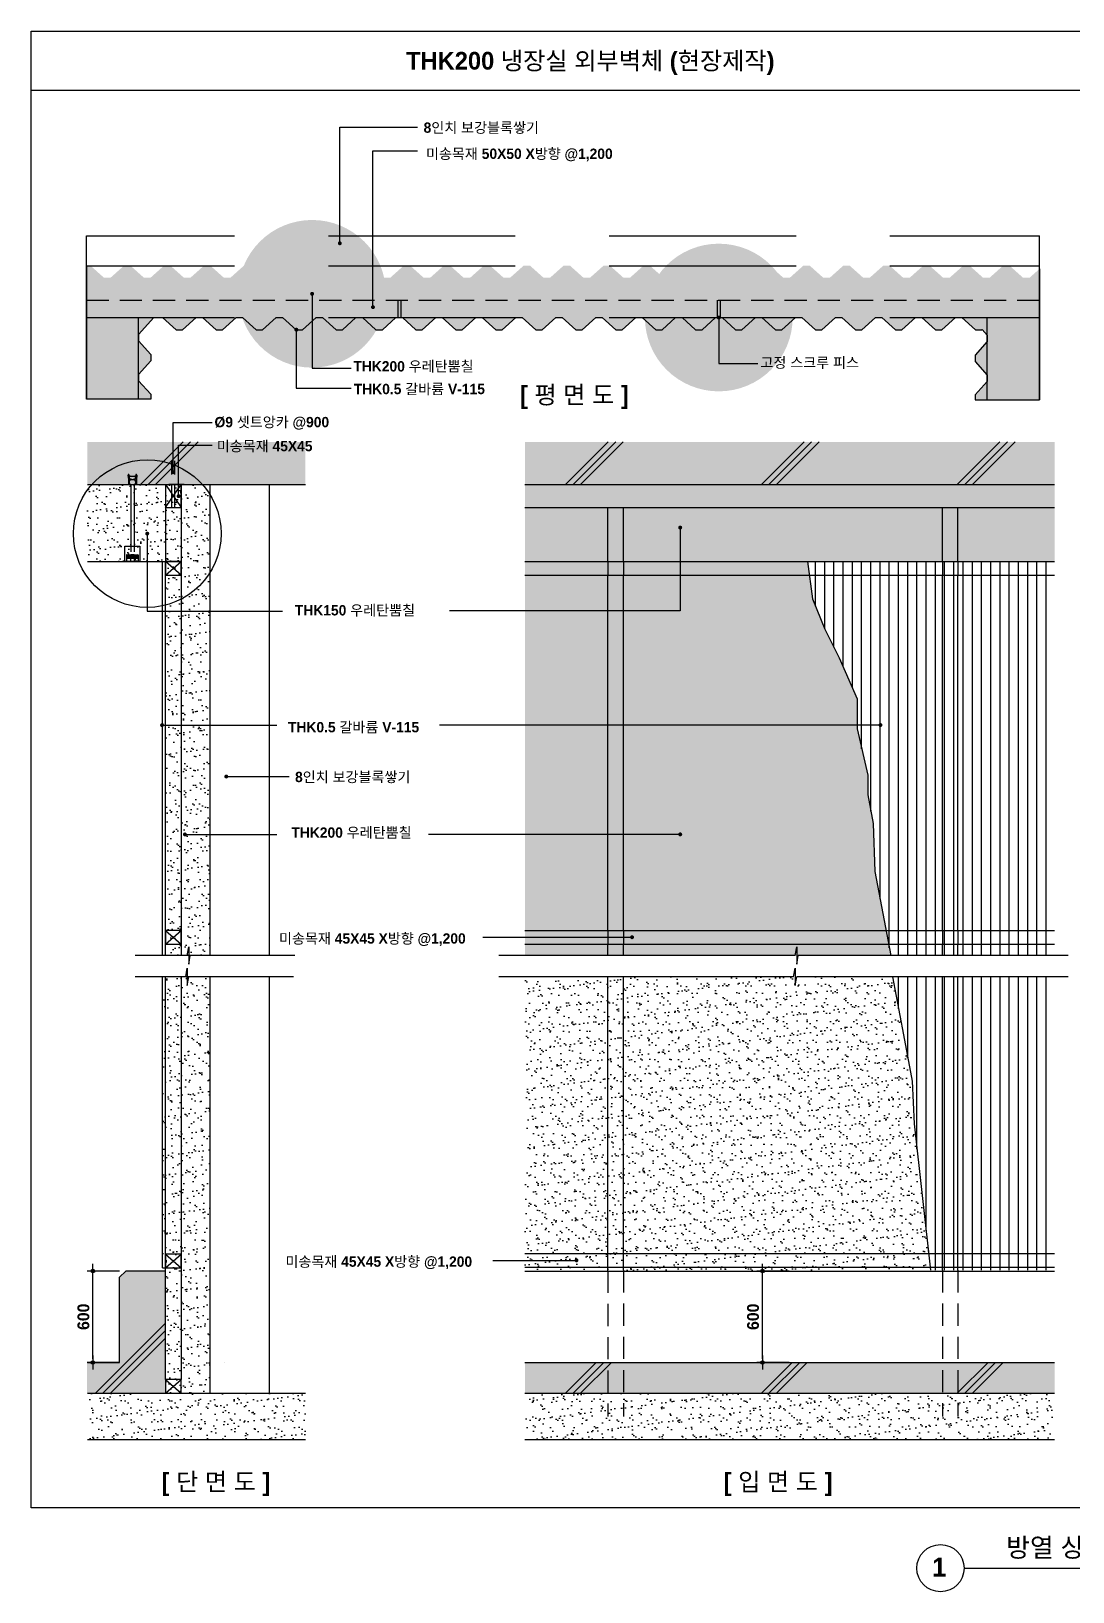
# Model space of a CAD drawing. Extents: x 0 to 33270, y 0 to 5940.
# Drawn here: x 25400 to 28925, y 266 to 5550 of the extents above; entities that cross this region are included whole.
import ezdxf
from ezdxf.enums import TextEntityAlignment as Align

# ---------------------------------------------------------------- set-up
doc = ezdxf.new("R2010")
doc.units = 0
doc.header["$LTSCALE"] = 300
doc.header["$MEASUREMENT"] = 0
doc.header["$PDSIZE"] = -2
doc.linetypes.add('HIDDEN', pattern=[0.375, 0.25, -0.125])
doc.linetypes.add('JIS_02_0.7', pattern=[1.35, 0.75, -0.6])
doc.layers.get('0').update_dxf_attribs({"linetype": 'CONTINUOUS'})
doc.layers.get('Defpoints').update_dxf_attribs({"color": 143, "linetype": 'CONTINUOUS'})
for name, color, linetype in [('A-ANNO-GRA1', 7, 'CONTINUOUS'), ('A-ANNO-LEAD', 4, 'CONTINUOUS'), ('A-ANNO-TEXT1', 7, 'CONTINUOUS'), ('A-DIM', 7, 'CONTINUOUS'), ('A-ST-AXIS-BUB', 7, 'CONTINUOUS'), ('A-SYM1', 7, 'CONTINUOUS'), ('A-TITLE', 3, 'CONTINUOUS'), ('col-so', 253, 'CONTINUOUS'), ('conc', 2, 'CONTINUOUS'), ('DIM', 7, 'CONTINUOUS'), ('HATCH', 5, 'CONTINUOUS'), ('HIDDEN', 6, 'HIDDEN'), ('W', 4, 'CONTINUOUS'), ('WALL1', 2, 'CONTINUOUS'), ('WALL3', 3, 'CONTINUOUS'), ('WALL4', 5, 'CONTINUOUS'), ('갈바륨', 6, 'CONTINUOUS'), ('볼트', 253, 'JIS_02_0.7'), ('점선', 5, 'JIS_02_0.7')]:
    doc.layers.add(name, color=color, linetype=linetype)
doc.styles.add('2020음성 1차', font='나눔고딕Bold.ttf')
doc.styles.get("Standard").update_dxf_attribs({"font": '나눔고딕.ttf'})
doc.dimstyles.new('RI-DOT-150', dxfattribs={"dimscale": 150, "dimtxt": 3, "dimasz": 1, "dimexe": 2, "dimexo": 2, "dimgap": 1, "dimtad": 1, "dimdec": 0, "dimzin": 9, "dimdsep": 46, "dimtxsty": '2020음성 1차', "dimcen": 0, "dimclrd": 256, "dimclre": 256, "dimclrt": 3, "dimadec": 0, "dimazin": 0, "dimtm": 1e-09, "dimtfac": 1, "dimtdec": 0, "dimtix": 1, "dimtmove": 2, "dimatfit": 3, "dimfxl": 1.25, "dimtolj": 1, "dimtzin": 0, "dimlwd": -1, "dimlwe": -1, "dimarcsym": 0})
doc.dimstyles.get("Standard").update_dxf_attribs({"dimtxt": 0.18, "dimasz": 0.18, "dimexe": 0.18, "dimexo": 0.0625, "dimgap": 0.09, "dimtad": 0, "dimtih": 1, "dimtoh": 1, "dimdec": 4, "dimzin": 0, "dimdsep": 46, "dimtxsty": 'Standard', "dimcen": 0.09, "dimadec": 0, "dimazin": 0, "dimtfac": 1, "dimtdec": 4, "dimtofl": 0, "dimtmove": 0, "dimatfit": 3, "dimfxl": 1, "dimtolj": 1, "dimtzin": 0, "dimarcsym": 0})
pattern_1 = [(37.5, (25240, 339.607), (-1.60605, 49.12552), [0, -38.7533, 0, -43.3425, 0, -41.43035]), (7.5, (25240, 339.61), (45.1215, 71.9523), [0, -20.9064, 0, -34.92897, 0, -13.3852]), (327.5, (25208.64, 339.607), (79.3969, 0.1443), [0, -12.7478, 0, -45.89208, 0, -59.91466]), (317.5, (25208.64, 339.61), (76.643, 22.3769), [0, -6.3739, 0, -30.0848, 0, -34.41906])]

# ---------------------------------------------------------------- blocks, each defined once
blk = doc.blocks.new('DIMDOT')
at = {"layer": 'A-DIM', "color": 7, "linetype": 'Continuous'}
blk.add_line((-2, 0), (2, 0), dxfattribs=at)
for radius in [0.5, 0.25]:
    blk.add_circle((0, 0), radius, dxfattribs=at)
blk = doc.blocks.new('*D12')
at = {"layer": 'Defpoints', "color": 0}
for p in [(25608.8, 1352.3), (25718.8, 1352.3), (25718.8, 1042.4)]:
    blk.add_point(p, dxfattribs=at)
at = {"layer": 'DIM'}
for p, q in [((25698.8, 1352.3), (25588.8, 1352.3)), ((25608.8, 1054.4), (25608.8, 1340.3)), ((25698.8, 1042.4), (25588.8, 1042.4))]:
    blk.add_line(p, q, dxfattribs=at)
at = {"layer": 'DIM', "linetype": 'ByBlock', "xscale": 11.99999999999999, "yscale": 11.99999999999999, "zscale": 11.99999999999999}
for p, rotation in [((25608.8, 1352.3), 90), ((25608.8, 1042.4), 270)]:
    blk.add_blockref('DIMDOT', p, dxfattribs=dict(at, rotation=rotation))
at = {"layer": 'DIM', "color": 3, "ltscale": 10, "insert": (25576.8, 1197.3), "char_height": 40, "attachment_point": 5, "rotation": 90, "style": '2020음성 1차'}
blk.add_mtext('\\A1;600', dxfattribs=at)
blk = doc.blocks.new('*D13')
at = {"layer": 'Defpoints', "color": 0}
for p in [(27875.2, 1352.3), (27985.2, 1352.3), (27985.2, 1042.4)]:
    blk.add_point(p, dxfattribs=at)
at = {"layer": 'DIM'}
for p, q in [((27965.2, 1352.3), (27855.2, 1352.3)), ((27875.2, 1054.4), (27875.2, 1340.3)), ((27965.2, 1042.4), (27855.2, 1042.4))]:
    blk.add_line(p, q, dxfattribs=at)
at = {"layer": 'DIM', "linetype": 'ByBlock', "xscale": 11.99999999999999, "yscale": 11.99999999999999, "zscale": 11.99999999999999}
for p, rotation in [((27875.2, 1352.3), 90), ((27875.2, 1042.4), 270)]:
    blk.add_blockref('DIMDOT', p, dxfattribs=dict(at, rotation=rotation))
at = {"layer": 'DIM', "color": 3, "ltscale": 10, "insert": (27843.1, 1197.3), "char_height": 40, "attachment_point": 5, "rotation": 90, "style": '2020음성 1차'}
blk.add_mtext('\\A1;600', dxfattribs=at)

msp = doc.modelspace()

# ---------------------------------------------------------------- hatches: boundary and pattern name
at = {"layer": 'col-so', "transparency": 33554687}
h = msp.add_hatch(color=256, dxfattribs=at)
h.dxf.hatch_style = 1
h.paths.add_polyline_path([(25590.3, 4014.9), (26327.8, 4014.9), (26327.8, 4159.2), (25590.3, 4159.2)])
h = msp.add_hatch(color=256, dxfattribs=at)
h.dxf.hatch_style = 1
h.paths.add_polyline_path([(27070.9, 4014.9), (28863.7, 4014.9), (28863.7, 4159.2), (27070.9, 4159.2)])
h = msp.add_hatch(color=256, dxfattribs=at)
h.dxf.hatch_style = 1
h.paths.add_polyline_path([(25855, 1352.3), (25719.7, 1352.3), (25698.8, 1331.5), (25698.8, 1042.4), (25588.8, 1042.4), (25588.8, 938.3), (25855, 938.3)])
h = msp.add_hatch(color=256, dxfattribs=at)
h.dxf.hatch_style = 1
h.paths.add_polyline_path([(27070.9, 1042.4), (28863.7, 1042.4), (28863.7, 938.3), (27070.9, 938.3)])
at = {"layer": 'HATCH'}
h = msp.add_hatch(dxfattribs=at)
h.set_pattern_fill('AR-SAND', color=256, scale=25.495598, style=0)
h.set_pattern_definition([(37.5, (-4748410.613, 744689.354), (-1.60605334, 49.12552443), [0, -38.7533091, 0, -43.34251677, 0, -41.4303469]), (7.5, (-4748410.613, 744689.354), (45.1215156, 71.9523019), [0, -20.90639044, 0, -34.9289694, 0, -13.385189]), (327.5, (-4748441.973, 744689.354), (79.39690934, 0.14428095), [0, -12.74779905, 0, -45.8920766, 0, -59.91465554]), (317.5, (-4748441.97, 744689.354), (76.6429958, 22.3768635), [0, -6.37389953, 0, -30.08480576, 0, -34.41905744])])
h.paths.add_polyline_path([(25763.5, 4501.8), (25763.5, 4523.5), (25814.6, 4580.5), (25844.5, 4580.5), (25890.5, 4539.3), (25912.2, 4539.3), (25958.1, 4580.5), (25979.8, 4580.5), (26025.8, 4539.3), (26047.4, 4539.3), (26093.4, 4580.5), (26115, 4580.5), (26161, 4539.3), (26182.6, 4539.3), (26228.6, 4580.5), (26250.3, 4580.5), (26296.2, 4539.3), (26317.9, 4539.3), (26363.9, 4580.5), (26385.5, 4580.5), (26431.5, 4539.3), (26453.1, 4539.3), (26499.1, 4580.5), (26520.7, 4580.5), (26566.7, 4539.3), (26588.3, 4539.3), (26634.3, 4580.5), (26640.7, 4580.5), (26640.7, 4738.2), (26614.8, 4715.1), (26593.2, 4715.1), (26547.2, 4756.2), (26525.5, 4756.2), (26479.6, 4715.1), (26457.9, 4715.1), (26411.9, 4756.2), (26390.3, 4756.2), (26344.3, 4715.1), (26322.7, 4715.1), (26276.7, 4756.2), (26255.1, 4756.2), (26209.1, 4715.1), (26187.5, 4715.1), (26141.5, 4756.2), (26119.8, 4756.2), (26073.9, 4715.1), (26052.2, 4715.1), (26006.2, 4756.2), (25984.6, 4756.2), (25938.6, 4715.1), (25917, 4715.1), (25871, 4756.2), (25849.4, 4756.2), (25803.4, 4715.1), (25781.7, 4715.1), (25735.8, 4756.2), (25714.1, 4756.2), (25668.1, 4715.1), (25646.5, 4715.1), (25600.5, 4756.2), (25587.1, 4756.2), (25587.1, 4304), (25804.7, 4304), (25804.7, 4320.6), (25763.5, 4366.6), (25763.5, 4388.2), (25804.7, 4434.2), (25804.7, 4455.9)])
h.paths.add_polyline_path([(26640.7, 4580.5), (26650.9, 4580.5), (26650.9, 4747.4), (26640.7, 4738.2)])
h.paths.add_polyline_path([(26728.4, 4715.1), (26682.4, 4756.2), (26660.8, 4756.2), (26650.9, 4747.4), (26650.9, 4580.5), (26656, 4580.5), (26701.9, 4539.3), (26723.6, 4539.3), (26769.6, 4580.5), (26791.2, 4580.5), (26837.2, 4539.3), (26858.8, 4539.3), (26904.8, 4580.5), (26926.4, 4580.5), (26972.4, 4539.3), (26994.1, 4539.3), (27040, 4580.5), (27061.7, 4580.5), (27107.7, 4539.3), (27129.3, 4539.3), (27175.3, 4580.5), (27196.9, 4580.5), (27242.9, 4539.3), (27264.5, 4539.3), (27310.5, 4580.5), (27332.1, 4580.5), (27378.1, 4539.3), (27399.8, 4539.3), (27445.7, 4580.5), (27467.4, 4580.5), (27513.4, 4539.3), (27535, 4539.3), (27581, 4580.5), (27602.6, 4580.5), (27648.6, 4539.3), (27670.2, 4539.3), (27716.2, 4580.5), (27737.9, 4580.5), (27783.8, 4539.3), (27805.5, 4539.3), (27851.5, 4580.5), (27873.1, 4580.5), (27919.1, 4539.3), (27940.7, 4539.3), (27986.7, 4580.5), (28008.3, 4580.5), (28054.3, 4539.3), (28075.9, 4539.3), (28121.9, 4580.5), (28143.6, 4580.5), (28189.5, 4539.3), (28211.2, 4539.3), (28257.2, 4580.5), (28278.8, 4580.5), (28324.8, 4539.3), (28346.4, 4539.3), (28392.4, 4580.5), (28414, 4580.5), (28460, 4539.3), (28481.7, 4539.3), (28527.6, 4580.5), (28549.3, 4580.5), (28595.3, 4539.3), (28616.9, 4539.3), (28618.3, 4540.6), (28635.7, 4521.1), (28635.7, 4499.5), (28594.5, 4453.5), (28594.5, 4431.9), (28635.7, 4385.9), (28635.7, 4364.2), (28594.5, 4318.3), (28594.5, 4301.6), (28812.1, 4301.6), (28812.1, 4745.1), (28778.6, 4715.1), (28757, 4715.1), (28757, 4715.1), (28711, 4756.2), (28689.3, 4756.2), (28643.3, 4715.1), (28621.7, 4715.1), (28575.7, 4756.2), (28554.1, 4756.2), (28508.1, 4715.1), (28486.5, 4715.1), (28440.5, 4756.2), (28418.9, 4756.2), (28372.9, 4715.1), (28351.2, 4715.1), (28305.3, 4756.2), (28283.6, 4756.2), (28237.6, 4715.1), (28216, 4715.1), (28170, 4756.2), (28148.4, 4756.2), (28102.4, 4715.1), (28080.8, 4715.1), (28034.8, 4756.2), (28013.1, 4756.2), (27967.2, 4715.1), (27945.5, 4715.1), (27899.5, 4756.2), (27877.9, 4756.2), (27831.9, 4715.1), (27810.3, 4715.1), (27764.3, 4756.2), (27742.7, 4756.2), (27696.7, 4715.1), (27675.1, 4715.1), (27629.1, 4756.2), (27607.4, 4756.2), (27561.5, 4715.1), (27539.8, 4715.1), (27493.8, 4756.2), (27472.2, 4756.2), (27426.2, 4715.1), (27404.6, 4715.1), (27358.6, 4756.2), (27337, 4756.2), (27291, 4715.1), (27269.3, 4715.1), (27223.4, 4756.2), (27201.7, 4756.2), (27155.7, 4715.1), (27134.1, 4715.1), (27088.1, 4756.2), (27066.5, 4756.2), (27020.5, 4715.1), (26998.9, 4715.1), (26952.9, 4756.2), (26931.3, 4756.2), (26885.3, 4715.1), (26863.6, 4715.1), (26817.7, 4756.2), (26796, 4756.2), (26750, 4715.1)])
h = msp.add_hatch(dxfattribs=at)
h.set_pattern_fill('AR-SAND', color=256, scale=25.495598, style=0)
h.set_pattern_definition([(37.5, (26744.793, 380), (-1.60605, 49.12552), [0, -38.7533, 0, -43.3425, 0, -41.43035]), (7.5, (26744.793, 380), (45.1215, 71.9523), [0, -20.9064, 0, -34.92897, 0, -13.3852]), (327.5, (26713.434, 380), (79.3969, 0.1443), [0, -12.7478, 0, -45.89208, 0, -59.91466]), (317.5, (26713.434, 380), (76.643, 22.3769), [0, -6.3739, 0, -30.0848, 0, -34.41906])])
h.paths.add_polyline_path([(26005, 2420.2), (26005, 4014.9), (25590.3, 4014.9), (25590.3, 3754.7), (25855, 3754.7), (25855, 2420.2)])
h = msp.add_hatch(dxfattribs=at)
h.set_pattern_fill('AR-SAND', color=256, scale=25.495598, style=0)
h.set_pattern_definition([(37.5, (25240, 380), (-1.60605, 49.12552), [0, -38.7533, 0, -43.34252, 0, -41.43035]), (7.5, (25240, 380), (45.1215, 71.9523), [0, -20.9064, 0, -34.92897, 0, -13.3852]), (327.5, (25208.64, 380), (79.3969, 0.14428), [0, -12.7478, 0, -45.89208, 0, -59.91466]), (317.5, (25208.64, 380), (76.643, 22.3769), [0, -6.3739, 0, -30.0848, 0, -34.41906])])
h.paths.add_polyline_path([(28134.6, 3428.7), (28085.5, 3526.9), (28085.5, 3527.3), (28044.2, 3627.6), (28027.6, 3754.7), (28863.7, 3754.7), (28863.7, 4014.9), (27070.9, 4014.9), (27070.9, 2420.2), (28309, 2420.2), (28255.3, 2705.1), (28249.3, 2867.9), (28231.2, 2964.4), (28231.2, 3030.7), (28195, 3187.5), (28195, 3290)])
h = msp.add_hatch(dxfattribs=at)
h.set_pattern_fill('AR-SAND', color=256, scale=25.495598, style=0)
h.set_pattern_definition([(37.5, (26728.18, 339.607), (-1.60605, 49.1255), [0, -38.7533, 0, -43.3425, 0, -41.43035]), (7.5, (26728.18, 339.61), (45.1215, 71.9523), [0, -20.9064, 0, -34.929, 0, -13.3852]), (327.5, (26696.82, 339.607), (79.3969, 0.1443), [0, -12.7478, 0, -45.8921, 0, -59.91466]), (317.5, (26696.82, 339.61), (76.643, 22.3769), [0, -6.3739, 0, -30.0848, 0, -34.41906])])
h.paths.add_polyline_path([(26005, 782.2), (26005, 2348.6), (25844.6, 2348.6), (25844.6, 1362.7), (25855, 1362.7), (25855, 938.3), (25590.3, 938.3), (25590.3, 782.2)])
h = msp.add_hatch(dxfattribs=at)
h.set_pattern_fill('AR-SAND', color=256, scale=25.495598, style=0)
h.set_pattern_definition(pattern_1)
h.paths.add_polyline_path([(28388, 1850.8), (28382, 1995.5), (28351.8, 2152.3), (28314.9, 2348.6), (27070.9, 2348.6), (27070.9, 1354.6), (28444, 1354.6)])
h = msp.add_hatch(dxfattribs=at)
h.set_pattern_fill('AR-SAND', color=256, scale=25.495598, style=0)
h.set_pattern_definition([(37.5, (-4748368.78, 744721.96), (-1.60605334, 49.12552443), [0, -38.7533091, 0, -43.34251677, 0, -41.4303469]), (7.5, (-4748368.78, 744721.96), (45.1215156, 71.9523019), [0, -20.90639044, 0, -34.9289694, 0, -13.385189]), (327.5, (-4748400.14, 744721.96), (79.39690934, 0.14428095), [0, -12.74779905, 0, -45.8920766, 0, -59.91465554]), (317.5, (-4748400.14, 744721.96), (76.6429958, 22.3768635), [0, -6.37389953, 0, -30.08480576, 0, -34.41905744])])
h.paths.add_polyline_path([(26327.8, 938.3), (26005, 938.3), (26005, 782.2), (26327.8, 782.2)])
h = msp.add_hatch(dxfattribs=at)
h.set_pattern_fill('AR-SAND', color=256, scale=25.495598, style=0)
h.set_pattern_definition(pattern_1)
h.paths.add_polyline_path([(28863.7, 938.3), (27070.9, 938.3), (27070.9, 782.2), (28863.7, 782.2)])

# ---------------------------------------------------------------- linework, layer by layer
for p, q in [((25716.7, 3754.7), (25716.7, 3806.2)), ((25716.7, 3806.2), (25768.1, 3806.2)), ((25768.1, 3806.2), (25768.1, 3754.7)), ((25768.1, 3754.7), (25716.7, 3754.7))]:
    msp.add_line(p, q)
at = {"layer": 'A-ANNO-GRA1'}
msp.add_line((25400, 5350), (32495, 5350), dxfattribs=at)
msp.add_lwpolyline([(32495, 550), (25400, 550), (25400, 5550), (32495, 5550)], close=True, dxfattribs=at)
at = {"layer": 'A-ANNO-LEAD', "linetype": 'Continuous'}
for p, q in [((25880.7, 4056.9), (25880.7, 4225.7)), ((25880.7, 4225.7), (26012.4, 4225.7)), ((25898.6, 3975.7), (25898.6, 4148.8)), ((25898.6, 4148.8), (26012.4, 4148.8)), ((25842.9, 3200.5), (26230.7, 3200.5)), ((28274.3, 3200.7), (26781.4, 3200.7)), ((26056.1, 3026.4), (26272.5, 3026.4)), ((25916.2, 2830.5), (26230.7, 2830.5)), ((27596.4, 2830.7), (26744.4, 2830.7)), ((26928.5, 2482.5), (27433.4, 2482.5)), ((26962.6, 1388.4), (27245.5, 1388.4))]:
    msp.add_line(p, q, dxfattribs=at)
for points in [[(26444.3, 4832), (26444.3, 5224.9), (26707.6, 5224.9)], [(26556.6, 4615.7), (26556.6, 5144.8), (26707.6, 5144.8)], [(26296.2, 4539.3), (26296.2, 4341.4), (26482.3, 4341.4)]]:
    msp.add_lwpolyline(points, dxfattribs=at)
at = {"layer": 'A-ANNO-LEAD', "linetype": 'Continuous', "const_width": 6.67}
for points in [[(26441.1, 4832.7, 1), (26447.6, 4831.3, 1)], [(26347.4, 4661.6, 1), (26353.9, 4660.2, 1)], [(26553.3, 4616.4, 1), (26559.8, 4615, 1)], [(26294.1, 4540, 1), (26300.6, 4538.6, 1)], [(27723.8, 4581.2, 1), (27730.3, 4579.8, 1)], [(25877.4, 4057.6, 1), (25884, 4056.2, 1)], [(25895.4, 3976.4, 1), (25901.9, 3975.1, 1)], [(27593.1, 3870.1, 1), (27599.7, 3868.8, 1)], [(25789.3, 3849.7, 1), (25795.9, 3848.3, 1)], [(25839.6, 3201.2, 1), (25846.1, 3199.9, 1)], [(28271, 3201.4, 1), (28277.5, 3200.1, 1)], [(26056.9, 3027.1, 1), (26063.4, 3025.8, 1)], [(25917, 2831.2, 1), (25923.5, 2829.8, 1)], [(27593.1, 2831.4, 1), (27599.7, 2830, 1)], [(27430.1, 2483.2, 1), (27436.7, 2481.8, 1)], [(27242.3, 1389.1, 1), (27248.8, 1387.7, 1)]]:
    msp.add_lwpolyline(points, format="xyb", close=True, dxfattribs=at)
at = {"layer": 'A-ST-AXIS-BUB', "color": 0}
msp.add_line((28557.3, 346.2), (29305.9, 346.2), dxfattribs=at)
msp.add_circle((28477.3, 346.2), 80, dxfattribs=at)
at = {"layer": 'A-SYM1', "linetype": 'Continuous'}
for p, q in [((25855, 3936.9), (25907.3, 4014.9)), ((25855, 4014.9), (25907.3, 3936.9)), ((25855, 4014.9), (25855, 3936.9)), ((25917.4, 4014.9), (25865.4, 4014.9)), ((25907.3, 3936.9), (25907.3, 4014.9)), ((25855, 3936.9), (25907.3, 3936.9))]:
    msp.add_line(p, q, dxfattribs=at)
at = {"layer": 'conc'}
for p, q in [((25590.3, 4014.9), (26327.8, 4014.9)), ((27070.9, 4014.9), (28863.7, 4014.9))]:
    msp.add_line(p, q, dxfattribs=at)
at = {"layer": 'Defpoints'}
for p, q in [((25587.1, 4756.2), (25587.1, 4304)), ((28812.1, 4745.1), (28812.1, 4301.6)), ((25804.7, 4304), (25587.1, 4304)), ((28594.5, 4301.6), (28812.1, 4301.6))]:
    msp.add_line(p, q, dxfattribs=at)
at = {"layer": 'HATCH'}
for p, q in [((26640.7, 4639.3), (26640.7, 4580.5)), ((26650.9, 4639.3), (26650.9, 4580.5)), ((27721.9, 4639.3), (27721.9, 4580.5)), ((27721.9, 4639.3), (27721.9, 4580.5)), ((27732.1, 4639.3), (27732.1, 4580.5)), ((27732.1, 4639.3), (27732.1, 4580.5)), ((25769.8, 4014.9), (25914.1, 4159.2)), ((25795.3, 4014.9), (25939.6, 4159.2)), ((25820.8, 4014.9), (25965.1, 4159.2)), ((27208.5, 4014.9), (27352.7, 4159.2)), ((27234, 4014.9), (27378.2, 4159.2)), ((27259.5, 4014.9), (27403.7, 4159.2)), ((27871.3, 4014.9), (28015.6, 4159.2)), ((27896.8, 4014.9), (28041.1, 4159.2)), ((27922.3, 4014.9), (28066.6, 4159.2)), ((28534.2, 4014.9), (28678.5, 4159.2)), ((28559.7, 4014.9), (28704, 4159.2)), ((28585.2, 4014.9), (28729.5, 4159.2)), ((25855, 4014.9), (25855, 3754.7)), ((25907, 4014.9), (25907, 2420.2)), ((25855, 3707.9), (25907, 3754.7)), ((25855, 2458.9), (25907, 2505.7)), ((25855, 2505.7), (25907, 2458.9)), ((25907, 2348.6), (25907, 985.1)), ((25855, 1362.7), (25907, 1409.5)), ((25855, 1409.5), (25907, 1362.7)), ((25617.3, 938.3), (25855, 1175.9)), ((25642.8, 938.3), (25855, 1150.4)), ((25668.3, 938.3), (25855, 1125)), ((26052.9, 1042.2), (26053.2, 1042.4)), ((27208.5, 938.3), (27312.5, 1042.4)), ((27234, 938.3), (27338, 1042.4)), ((27259.5, 938.3), (27363.5, 1042.4)), ((27871.3, 938.3), (27975.4, 1042.4)), ((27896.8, 938.3), (28000.9, 1042.4)), ((27922.3, 938.3), (28026.4, 1042.4)), ((28534.2, 938.3), (28638.3, 1042.4)), ((28559.7, 938.3), (28663.8, 1042.4)), ((28585.2, 938.3), (28689.3, 1042.4)), ((25855, 938.3), (25907, 985.1)), ((25855, 985.1), (25907, 938.3))]:
    msp.add_line(p, q, dxfattribs=at)
msp.add_lwpolyline([(25907, 3707.9), (25855, 3754.7)], dxfattribs=at)
at = {"layer": 'HIDDEN', "linetype": 'HIDDEN'}
for p, q in [((25876, 3936.9), (25876, 4095.5)), ((25886.5, 3936.9), (25886.5, 4095.5))]:
    msp.add_line(p, q, dxfattribs=at)
at = {"layer": 'HIDDEN'}
for p, q in [((27352, 3754.7), (27352, 3707.9)), ((27404, 3754.7), (27404, 3707.9)), ((27352, 2505.7), (27352, 2458.9)), ((27404, 2505.7), (27404, 2458.9)), ((28483.7, 2505.7), (28483.7, 2458.9)), ((28535.7, 2505.7), (28535.7, 2458.9))]:
    msp.add_line(p, q, dxfattribs=at)
at = {"layer": 'HIDDEN', "color": 5}
for p, q in [((28483.7, 3754.7), (28483.7, 3707.9)), ((28535.7, 3754.7), (28535.7, 3707.9)), ((27352, 1353.4), (27352, 860.2)), ((27404, 1354.6), (27404, 860.2)), ((28483.7, 1354.6), (28483.7, 860.2)), ((28535.7, 1354.6), (28535.7, 860.2))]:
    msp.add_line(p, q, dxfattribs=at)
at = {"layer": 'W', "linetype": 'Continuous'}
for p, q in [((25587.1, 4304), (25587.1, 4856.9)), ((28812.1, 4301.6), (28812.1, 4856.8)), ((25590.3, 938.3), (26327.8, 938.3)), ((27070.9, 938.3), (28863.7, 938.3)), ((25590.3, 782.2), (26327.8, 782.2)), ((27070.9, 782.2), (28863.7, 782.2))]:
    msp.add_line(p, q, dxfattribs=at)
at = {"layer": 'WALL1', "linetype": 'Continuous'}
for p, q in [((25719.7, 1352.3), (25698.8, 1331.5)), ((25855, 1352.3), (25719.7, 1352.3))]:
    msp.add_line(p, q, dxfattribs=at)
at = {"layer": 'WALL1'}
for p, q in [((25698.8, 1042.4), (25698.8, 1331.5)), ((25590.3, 1042.4), (25698.8, 1042.4)), ((27070.9, 1042.4), (28863.7, 1042.4)), ((25855, 985.1), (25855, 938.3))]:
    msp.add_line(p, q, dxfattribs=at)
at = {"layer": 'WALL1', "linetype": 'Continuous'}
for points in [[(25855, 3707.9), (25907, 3707.9), (25907, 3754.7), (25855, 3754.7)], [(25855, 2458.9), (25907, 2458.9), (25907, 2505.7), (25855, 2505.7)], [(25855, 1362.7), (25907, 1362.7), (25907, 1409.5), (25855, 1409.5)], [(25855, 938.3), (25907, 938.3), (25907, 985.1), (25855, 985.1)]]:
    msp.add_lwpolyline(points, close=True, dxfattribs=at)
at = {"layer": 'WALL3', "linetype": 'Continuous'}
for p, q in [((25587.1, 4856.8), (26088.4, 4856.8)), ((26406.4, 4856.8), (27038.4, 4856.8)), ((27356.4, 4856.8), (27988.4, 4856.8)), ((28306.4, 4856.8), (28812.1, 4856.8)), ((25587.1, 4756.1), (26088.4, 4756.1)), ((26406.4, 4756.1), (27038.4, 4756.1)), ((27356.4, 4756.1), (27988.4, 4756.1)), ((28306.4, 4756.1), (28812.1, 4756.1)), ((25587.1, 4580.6), (26088.4, 4580.6)), ((25763.5, 4304), (25763.5, 4580.5)), ((26406.4, 4580.6), (27038.4, 4580.6)), ((27356.4, 4580.6), (27988.4, 4580.6)), ((28306.4, 4580.6), (28812.1, 4580.6)), ((28635.7, 4301.6), (28635.7, 4580.5)), ((26005, 4014.9), (26005, 2420.2)), ((26205, 4014.9), (26205, 2420.2)), ((25590.3, 3754.7), (25907, 3754.7)), ((25855, 2420.2), (25855, 3754.7)), ((25855, 985.1), (25855, 2348.6)), ((26005, 2348.6), (26005, 938.3)), ((26205, 2348.6), (26205, 938.3))]:
    msp.add_line(p, q, dxfattribs=at)
at = {"layer": 'WALL3', "linetype": 'HIDDEN'}
msp.add_line((25587.1, 4639.3), (28812.1, 4639.3), dxfattribs=at)
at = {"layer": 'WALL3'}
for p, q in [((27070.9, 3936.9), (28863.7, 3936.9)), ((27352, 3754.7), (27352, 3936.9)), ((27404, 3754.7), (27404, 3936.9)), ((28483.7, 3754.7), (28483.7, 3936.9)), ((28535.7, 3754.7), (28535.7, 3936.9)), ((27070.9, 3754.7), (28863.7, 3754.7)), ((27070.9, 3707.9), (28863.7, 3707.9)), ((27352, 2505.7), (27352, 3707.9)), ((27404, 2505.7), (27404, 3707.9)), ((28483.7, 2505.7), (28483.7, 3707.9)), ((28535.7, 2505.7), (28535.7, 3707.9)), ((27070.9, 2505.7), (28863.7, 2505.7)), ((27070.9, 2458.9), (28863.7, 2458.9)), ((27352, 2420.2), (27352, 2458.9)), ((27404, 2420.2), (27404, 2458.9)), ((28483.7, 2420.2), (28483.7, 2458.9)), ((28535.7, 2420.2), (28535.7, 2458.9)), ((27352, 1925.2), (27352, 2348.6)), ((27404, 1925.2), (27404, 2348.6)), ((28483.7, 1925.2), (28483.7, 2348.6)), ((28535.7, 1925.2), (28535.7, 2348.6)), ((27352, 1353.4), (27352, 1925.2)), ((27404, 1354.6), (27404, 1925.2)), ((28483.7, 1354.6), (28483.7, 1925.2)), ((28535.7, 1354.6), (28535.7, 1925.2)), ((27070.9, 1411.6), (28863.7, 1411.6)), ((27070.9, 1364.8), (28863.7, 1364.8)), ((27070.9, 1352.3), (28863.7, 1352.3))]:
    msp.add_line(p, q, dxfattribs=at)
at = {"layer": 'WALL4'}
for points in [[(28027.6, 3754.7), (28044.2, 3627.6), (28086.4, 3525.1), (28134.6, 3428.7), (28195, 3290), (28195, 3187.5), (28231.2, 3030.7), (28231.2, 2964.4), (28249.3, 2867.9), (28255.3, 2705.1), (28309, 2420.2)], [(28314.9, 2348.6), (28351.8, 2152.3), (28382, 1995.5), (28388, 1850.8), (28444, 1354.6)]]:
    msp.add_lwpolyline(points, dxfattribs=at)
at = {"layer": '갈바륨'}
for p, q in [((25763.5, 4523.5), (25763.5, 4501.8)), ((25763.5, 4501.8), (25804.7, 4455.9)), ((25804.7, 4455.9), (25804.7, 4434.2)), ((25804.7, 4434.2), (25763.5, 4388.2)), ((25763.5, 4388.2), (25763.5, 4366.6)), ((25763.5, 4366.6), (25804.7, 4320.6)), ((25804.7, 4320.6), (25804.7, 4304)), ((25844.6, 2420.2), (25844.6, 3754.7)), ((28054.3, 3603.1), (28054.3, 3754.7)), ((28085.5, 3527.3), (28085.5, 3754.7)), ((28116.7, 3464.5), (28116.7, 3754.7)), ((28148, 3398.1), (28148, 3754.7)), ((28179.2, 3326.3), (28179.2, 3754.7)), ((28210.4, 3120.7), (28210.4, 3754.7)), ((28241.6, 2908.7), (28241.6, 3754.7)), ((28272.9, 2612), (28272.9, 3754.7)), ((28304.1, 2446.3), (28304.1, 3754.7)), ((28335.3, 2420.2), (28335.3, 3754.7)), ((28366.5, 2420.2), (28366.5, 3754.7)), ((28397.8, 2420.2), (28397.8, 3754.7)), ((28429, 2420.2), (28429, 3754.7)), ((28460.2, 2420.2), (28460.2, 3754.7)), ((28491.4, 2420.2), (28491.4, 3754.7)), ((28522.7, 2420.2), (28522.7, 3754.7)), ((28553.9, 2420.2), (28553.9, 3754.7)), ((28585.1, 2420.2), (28585.1, 3754.7)), ((28616.3, 2420.2), (28616.3, 3754.7)), ((28647.6, 2420.2), (28647.6, 3754.7)), ((28678.8, 2420.2), (28678.8, 3754.7)), ((28710, 2420.2), (28710, 3754.7)), ((28741.2, 2420.2), (28741.2, 3754.7)), ((28772.5, 2420.2), (28772.5, 3754.7)), ((28803.7, 2420.2), (28803.7, 3754.7)), ((28834.9, 2420.2), (28834.9, 3754.7)), ((25844.6, 1362.7), (25844.6, 2348.6)), ((28335.3, 2240.1), (28335.3, 2348.6)), ((28366.5, 2076), (28366.5, 2348.6)), ((28397.8, 1764.8), (28397.8, 2348.6)), ((28429, 1488.2), (28429, 2348.6)), ((28460.2, 1354.6), (28460.2, 2348.6)), ((28491.4, 1354.6), (28491.4, 2348.6)), ((28522.7, 1354.6), (28522.7, 2348.6)), ((28553.9, 1354.6), (28553.9, 2348.6)), ((28585.1, 1354.6), (28585.1, 2348.6)), ((28616.3, 1354.6), (28616.3, 2348.6)), ((28647.6, 1354.6), (28647.6, 2348.6)), ((28678.8, 1354.6), (28678.8, 2348.6)), ((28710, 1354.6), (28710, 2348.6)), ((28741.2, 1354.6), (28741.2, 2348.6)), ((28772.5, 1354.6), (28772.5, 2348.6)), ((28803.7, 1354.6), (28803.7, 2348.6)), ((28834.9, 1354.6), (28834.9, 2348.6)), ((25844.6, 1362.7), (25855, 1362.7))]:
    msp.add_line(p, q, dxfattribs=at)
for points in [[(25763.5, 4523.5), (25814.6, 4580.5), (25844.5, 4580.5), (25890.5, 4539.3), (25912.2, 4539.3), (25958.1, 4580.5), (25979.8, 4580.5), (26025.8, 4539.3), (26047.4, 4539.3), (26093.4, 4580.5), (26115, 4580.5), (26161, 4539.3), (26182.6, 4539.3), (26228.6, 4580.5), (26250.3, 4580.5), (26296.2, 4539.3), (26317.9, 4539.3), (26363.9, 4580.5), (26385.5, 4580.5), (26431.5, 4539.3), (26453.1, 4539.3), (26499.1, 4580.5), (26520.7, 4580.5), (26566.7, 4539.3), (26588.3, 4539.3), (26634.3, 4580.5), (26656, 4580.5), (26701.9, 4539.3), (26723.6, 4539.3), (26769.6, 4580.5), (26791.2, 4580.5), (26837.2, 4539.3), (26858.8, 4539.3), (26904.8, 4580.5), (26926.4, 4580.5), (26972.4, 4539.3), (26994.1, 4539.3), (27040, 4580.5), (27061.7, 4580.5), (27107.7, 4539.3), (27129.3, 4539.3), (27175.3, 4580.5), (27196.9, 4580.5), (27242.9, 4539.3), (27264.5, 4539.3), (27310.5, 4580.5), (27332.1, 4580.5), (27378.1, 4539.3), (27399.8, 4539.3), (27445.7, 4580.5), (27467.4, 4580.5), (27513.4, 4539.3), (27535, 4539.3), (27581, 4580.5), (27602.6, 4580.5), (27648.6, 4539.3), (27670.2, 4539.3), (27716.2, 4580.5), (27737.9, 4580.5), (27783.8, 4539.3), (27805.5, 4539.3), (27851.5, 4580.5), (27873.1, 4580.5), (27919.1, 4539.3), (27940.7, 4539.3), (27986.7, 4580.5), (28008.3, 4580.5), (28054.3, 4539.3), (28075.9, 4539.3), (28121.9, 4580.5), (28143.6, 4580.5), (28189.5, 4539.3), (28211.2, 4539.3), (28257.2, 4580.5), (28278.8, 4580.5), (28324.8, 4539.3), (28346.4, 4539.3), (28392.4, 4580.5), (28414, 4580.5), (28460, 4539.3), (28481.7, 4539.3), (28527.6, 4580.5), (28549.3, 4580.5), (28595.3, 4539.3), (28616.9, 4539.3), (28618.3, 4540.6)], [(28618.3, 4540.6), (28635.7, 4521.1), (28635.7, 4499.5), (28594.5, 4453.5), (28594.5, 4431.9), (28635.7, 4385.9), (28635.7, 4364.2), (28594.5, 4318.3), (28594.5, 4301.6)]]:
    msp.add_lwpolyline(points, dxfattribs=at)
at = {"layer": '볼트'}
for p, q in [((25727.5, 4046.9), (25728.7, 4032.1)), ((25728.7, 4032.1), (25728.7, 4016.1)), ((25730.9, 4046.9), (25730.9, 4016.1)), ((25734.5, 4043.5), (25750.3, 4043.5)), ((25740.1, 4032.1), (25744.7, 4032.1)), ((25753.8, 4046.9), (25753.8, 4016.1)), ((25753.8, 4022.9), (25753.8, 4016.1)), ((25757.2, 4046.9), (25756.1, 4032.1)), ((25756.1, 4032.1), (25756.1, 4016.1)), ((25736.7, 4012.4), (25736.7, 3777.6)), ((25748.1, 4012.4), (25748.1, 3777.6)), ((25722.4, 3776.4), (25722.4, 3755.9)), ((25722.4, 3775.3), (25762.4, 3775.3)), ((25722.4, 3773), (25762.4, 3773)), ((25722.4, 3770.7), (25762.4, 3770.7)), ((25722.4, 3768.4), (25762.4, 3768.4)), ((25722.4, 3766.1), (25762.4, 3766.1)), ((25723.5, 3777.6), (25761.2, 3777.6)), ((25723.5, 3754.7), (25734.9, 3754.7)), ((25735.5, 3777.6), (25735.5, 3766.1)), ((25736.1, 3766.1), (25736.1, 3755.9)), ((25748.1, 3777.6), (25736.7, 3777.6)), ((25748.7, 3766.1), (25748.7, 3755.9)), ((25749.2, 3777.6), (25749.2, 3766.1)), ((25749.8, 3754.7), (25761.2, 3754.7)), ((25762.4, 3776.4), (25762.4, 3755.9))]:
    msp.add_line(p, q, dxfattribs=at)
for centre, radius, start, end in [((25729.8, 4046.9), 2.29, 104.4775, 180), ((25729.8, 4016.1), 1.14, 180, 270), ((25728.7, 4046.9), 2.29, 0, 75.5225), ((25729.8, 4016.1), 1.14, 270, 0), ((25740.1, 4022.9), 9.14, 90, 236.9443), ((25734.5, 4040.1), 3.43, 90, 191.537), ((25740.1, 4041.2), 9.14, 191.537, 270), ((25744.7, 4041.2), 9.14, 270, 348.463), ((25744.7, 4022.9), 9.14, 303.0557, 90), ((25750.3, 4040.1), 3.43, 348.463, 90), ((25756.1, 4046.9), 2.29, 104.4775, 180), ((25754.9, 4016.1), 1.14, 180, 270), ((25754.9, 4016.1), 1.14, 270, 0), ((25754.9, 4046.9), 2.29, 0, 75.5225), ((25733.2, 4012.4), 3.43, 0, 56.9443), ((25751.5, 4012.4), 3.43, 123.0557, 180), ((25723.5, 3776.4), 1.14, 90, 180), ((25723.5, 3755.9), 1.14, 180, 270), ((25734.9, 3755.9), 1.14, 270, 0), ((25749.8, 3755.9), 1.14, 180, 270), ((25761.2, 3776.4), 1.14, 0, 90), ((25761.2, 3755.9), 1.14, 270, 0)]:
    msp.add_arc(centre, radius, start, end, dxfattribs=at)
at = {"layer": '점선', "color": 1, "linetype": 'Continuous'}
for p, q in [((25927.9, 2420.2), (25933.1, 2449.8)), ((25933.1, 2449.8), (25933.1, 2390.7)), ((27985.4, 2420.2), (27990.7, 2449.8)), ((27990.7, 2449.8), (27990.7, 2390.7)), ((26292.5, 2420.2), (25751.7, 2420.2)), ((25922.9, 2348.6), (25928.1, 2378.2)), ((25928.1, 2378.2), (25928.1, 2319.1)), ((25933.1, 2390.7), (25938.4, 2420.2)), ((27985.4, 2420.2), (26982.9, 2420.2)), ((27980.4, 2348.6), (27985.7, 2378.2)), ((27985.7, 2378.2), (27985.7, 2319.1)), ((27990.7, 2390.7), (27995.9, 2420.2)), ((28909.9, 2420.2), (27995.9, 2420.2)), ((26287.5, 2348.6), (25751.7, 2348.6)), ((25928.1, 2319.1), (25933.4, 2348.6)), ((27980.4, 2348.6), (26982.9, 2348.6)), ((27985.7, 2319.1), (27990.9, 2348.6)), ((28909.9, 2348.6), (27990.9, 2348.6))]:
    msp.add_line(p, q, dxfattribs=at)

# ---------------------------------------------------------------- texts
at = {"layer": 'A-ANNO-TEXT1', "style": '2020음성 1차'}
for s, height, p in [('THK200 냉장실 외부벽체 (현장제작)', 60, (26668.4, 5420)), ('8인치 보강블록쌓기', 35, (26728, 5206)), ('미송목재 50X50 X방향 @1,200 ', 35, (26736, 5117.6)), ('고정 스크루 피스', 35, (27868, 4410.5)), ('THK200 우레탄뿜칠 ', 35, (26490.3, 4397.9)), ('THK0.5 갈바륨 V-115', 35, (26491.6, 4321.1)), ('Ø9 셋트앙카 @900', 35, (26020.4, 4209)), ('미송목재 45X45', 35, (26028, 4127.8)), ('THK150 우레탄뿜칠 ', 35, (26292.2, 3571.9)), ('THK0.5 갈바륨 V-115', 35, (26269, 3176.1)), ('8인치 보강블록쌓기', 35, (26292.9, 3007.5)), ('THK200 우레탄뿜칠 ', 35, (26280.5, 2819.3)), ('미송목재 45X45 X방향 @1,200', 35, (26238.6, 2460.7)), ('미송목재 45X45 X방향 @1,200', 35, (26260.3, 1366.6))]:
    msp.add_text(s, height=height, dxfattribs=at).set_placement(p)
at = {"layer": 'A-ANNO-TEXT1', "color": 2, "style": '2020음성 1차'}
for s, p in [('[ 단 면 도 ]', (25841.1, 608.7)), ('[ 입 면 도 ]', (27743.4, 608.7))]:
    msp.add_text(s, height=60, dxfattribs=at).set_placement(p)
at = {"layer": 'A-ANNO-TEXT1', "style": '2020음성 1차'}
msp.add_text('방열 상세도-4', height=64, dxfattribs=at).set_placement((28699.8, 416.2), align=Align.MIDDLE_LEFT)
msp.add_text('1', height=64, dxfattribs=at).set_placement((28473.1, 349.7), align=Align.MIDDLE)
at = {"layer": 'A-TITLE', "color": 2, "style": '2020음성 1차'}
msp.add_text('[ 평 면 도 ]', height=60, dxfattribs=at).set_placement((27053.9, 4288.8))

# ---------------------------------------------------------------- dimensions: what is measured, and where the dimension line sits
at = {"layer": 'DIM', "linetype": 'Continuous'}
for base, p1, p2, picture, middle in [((25608.8, 1352.3), (25718.8, 1042.4), (25718.8, 1352.3), '*D12', (25576.8, 1197.3)), ((27875.2, 1352.3), (27985.2, 1042.4), (27985.2, 1352.3), '*D13', (27843.1, 1197.3))]:
    dim = msp.add_linear_dim(base=base, p1=p1, p2=p2, angle=90, text='600', dimstyle='RI-DOT-150', override={"dimscale": 10, "dimtxt": 4, "dimasz": 1.2, "dimlunit": 6, "dimblk1": 'DIMDOT', "dimblk2": 'DIMDOT', "dimsah": 1}, dxfattribs=at)
    dim.commit()
    dim.dimension.update_dxf_attribs({"geometry": picture, "text_midpoint": middle})

# ---------------------------------------------------------------- leaders
at = {"layer": 'A-ANNO-LEAD', "linetype": 'Continuous'}
for points, override in [([(26350.6, 4660.9), (26350.6, 4409), (26482.3, 4409)], {"dimasz": 2000, "dimldrblk": 'DotSmall'}), ([(27727, 4580.6), (27727, 4424.7), (27858.7, 4424.7)], {"dimasz": 2000, "dimldrblk": 'DotSmall'}), ([(25792.6, 3849), (25792.6, 3586.8), (26250.7, 3586.8)], {"dimasz": 1000, "dimldrblk": 'Small'}), ([(27596.4, 3869.4), (27596.4, 3587), (26815.4, 3587)], {"dimasz": 2000, "dimldrblk": 'DotSmall'})]:
    msp.add_leader(points, dimstyle='Standard', override=override, dxfattribs=at)

doc.saveas('drawing.dxf')
